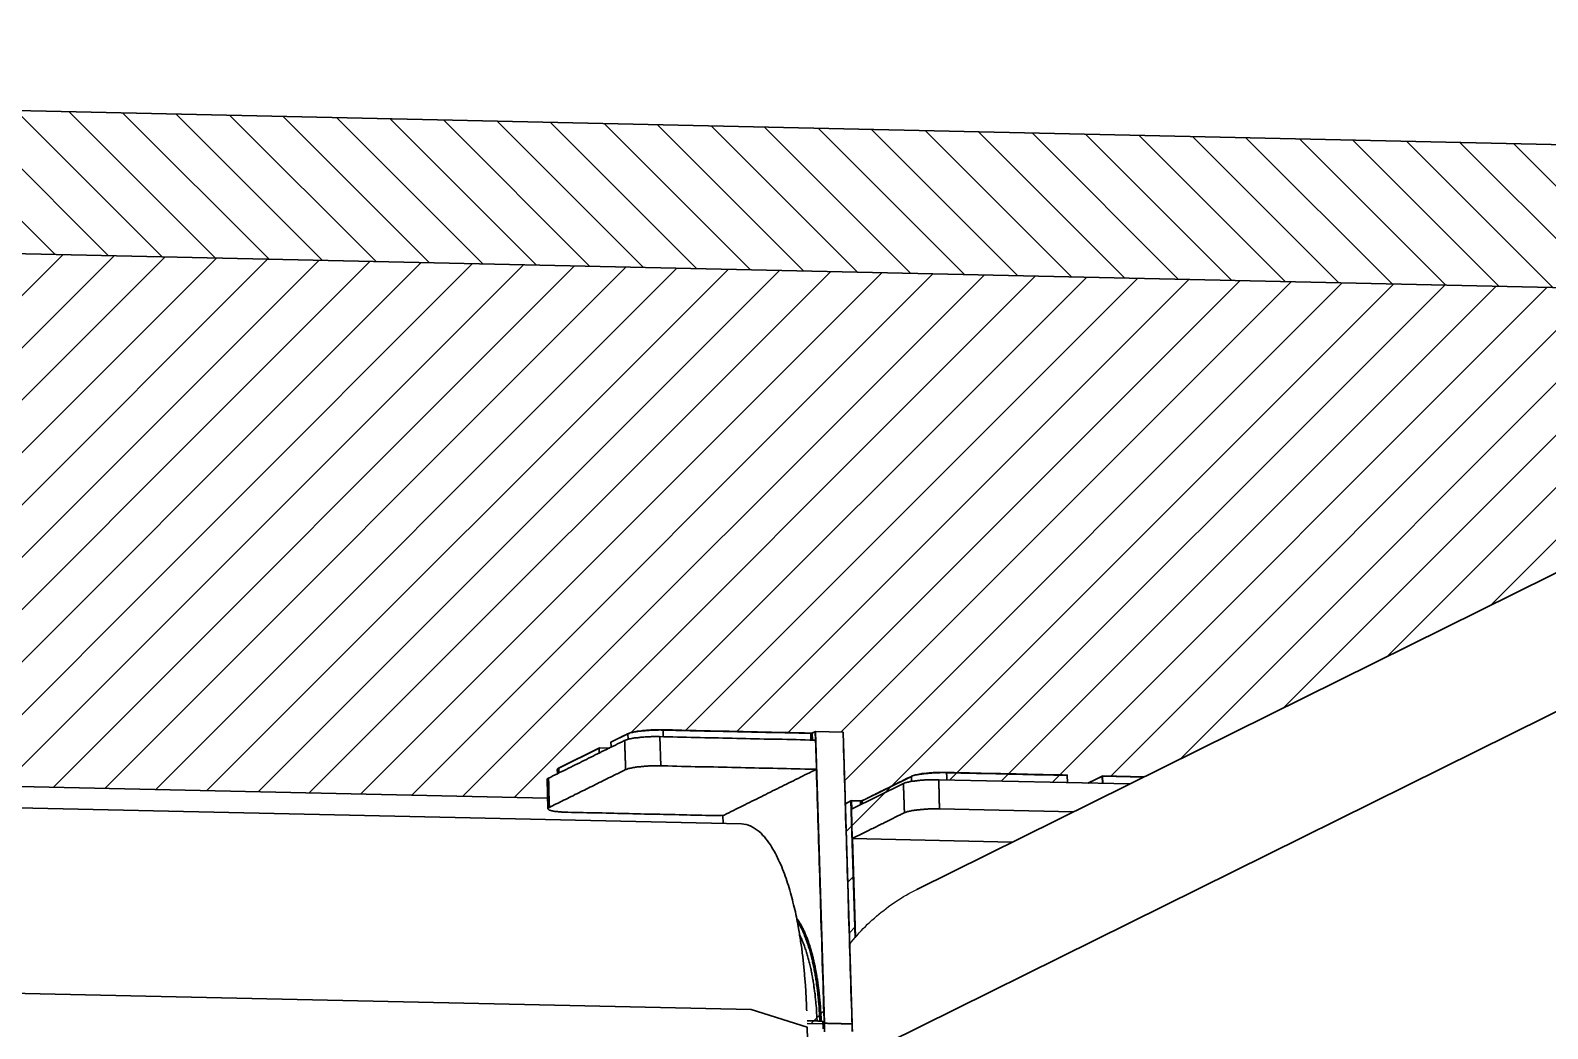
# Model space of a CAD drawing. Header units: inches. Extents: x 61 to 323, y -105 to 194.
# Drawn here: x 304.11 to 314.36, y 37.37 to 44.11 of the extents above; entities that cross this region are included whole.
import ezdxf

# ---------------------------------------------------------------- set-up
doc = ezdxf.new("R2010")
doc.units = ezdxf.units.IN
doc.header["$MEASUREMENT"] = 0
doc.layers.get('0').update_dxf_attribs({"true_color": 0xc2ced6})
for name, color, linetype, lineweight in [('FABRIC-ROLL', 7, 'Continuous', 30), ('SHADE-BRACKET', 7, 'Continuous', 30), ('STRUCTURE-SUB-STRUCTURE_THICK', 7, 'Continuous', 30), ('STRUCTURE-SUB-STRUCTURE_THIN', 7, 'Continuous', 9), ('TEXT', 7, 'Continuous', 18)]:
    doc.layers.add(name, color=color, linetype=linetype, lineweight=lineweight)

msp = doc.modelspace()

# ---------------------------------------------------------------- hatches: boundary and pattern name
at = {"layer": 'STRUCTURE-SUB-STRUCTURE_THIN', "transparency": 33554559}
h = msp.add_hatch(dxfattribs=at)
h.set_pattern_fill('ANSI31', color=256, scale=2, angle=90)
h.set_pattern_definition([(135, (221.57175, -90.01034), (-0.1767767, -0.1767767), [])])
h.paths.add_polyline_path([(320.277, 44.094), (319.347, 44.114), (319.56, 37.177), (320.49, 37.156)])
h.paths.add_polyline_path([(319.374, 43.233), (294.752, 43.777), (294.782, 42.809), (319.404, 42.265)])
h.paths.add_polyline_path([(287.763, 41.212), (287.452, 41.058), (287.665, 34.121), (287.976, 34.274)])
h = msp.add_hatch(dxfattribs=at)
h.set_pattern_fill('ANSI31', color=256, scale=2)
h.set_pattern_definition([(45, (221.57175, -90.01034), (-0.1767767, 0.1767767), [])])
h.paths.add_polyline_path([(320.49, 37.156), (319.56, 37.177), (312.287, 33.576), (313.217, 33.556)])
edge = h.paths.add_edge_path()
edge.add_line((289.532, 36.182), (288.953, 36.195))
edge.add_spline(control_points=[(288.977, 36.194), (288.968, 36.195), (288.951, 36.196), (288.917, 36.206), (288.884, 36.224), (288.853, 36.249), (288.821, 36.281), (288.782, 36.331), (288.739, 36.404), (288.7, 36.491), (288.664, 36.591), (288.643, 36.663), (288.633, 36.7)], knot_values=[0, 0, 0, 0, 0.038844, 0.078622, 0.164097, 0.211324, 0.262128, 0.375601, 0.506124, 0.654056, 0.818993, 1, 1, 1, 1], degree=3, periodic=0)
edge.add_line((288.633, 36.702), (288.467, 36.705))
edge.add_spline(control_points=[(288.494, 36.705), (288.489, 36.705), (288.48, 36.706), (288.466, 36.709), (288.453, 36.714), (288.44, 36.72), (288.427, 36.729), (288.409, 36.743), (288.396, 36.756), (288.389, 36.765)], knot_values=[0, 0, 0, 0, 0.108979, 0.219703, 0.333828, 0.452848, 0.578037, 0.710456, 1, 1, 1, 1], degree=3, periodic=0)
edge.add_spline(control_points=[(288.387, 36.767), (288.38, 36.775), (288.367, 36.792), (288.349, 36.821), (288.331, 36.854), (288.314, 36.89), (288.298, 36.93), (288.283, 36.974), (288.269, 37.02), (288.256, 37.07), (288.245, 37.122), (288.23, 37.197), (288.216, 37.296), (288.203, 37.419), (288.199, 37.504), (288.198, 37.547)], knot_values=[0, 0, 0, 0, 0.038348, 0.080295, 0.125922, 0.175237, 0.228185, 0.284668, 0.344542, 0.407637, 0.473751, 0.542662, 0.687856, 0.841092, 1, 1, 1, 1], degree=3, periodic=0)
edge.add_line((288.198, 37.547), (288.142, 39.356))
edge.add_line((288.142, 39.356), (287.82, 39.363))
edge.add_line((287.82, 39.363), (287.976, 34.274))
edge.add_line((287.976, 34.274), (309.068, 33.808))
edge.add_line((309.068, 33.808), (309.066, 33.86))
edge.add_line((309.066, 33.86), (309.087, 33.87))
edge.add_line((309.087, 33.87), (309.088, 33.871))
edge.add_line((309.088, 33.871), (309.089, 33.878))
edge.add_line((309.089, 33.878), (309.401, 34.033))
edge.add_arc((308.865, 34.731), 0.881, 307.532, 310.4955)
edge.add_line((309.437, 34.062), (309.435, 34.108))
edge.add_line((309.435, 34.108), (309.35, 34.109))
edge.add_line((309.35, 34.109), (309.344, 34.11))
edge.add_line((309.344, 34.11), (309.338, 34.107))
edge.add_line((309.338, 34.107), (289.444, 34.546))
edge.add_line((289.444, 34.546), (289.45, 34.549))
edge.add_line((289.45, 34.549), (289.376, 34.551))
edge.add_line((289.376, 34.551), (289.37, 34.738))
edge.add_spline(control_points=[(289.476, 34.966), (289.472, 34.954), (289.465, 34.932), (289.453, 34.899), (289.44, 34.868), (289.428, 34.839), (289.414, 34.811), (289.401, 34.786), (289.387, 34.763), (289.377, 34.748), (289.372, 34.741)], knot_values=[0, 0, 0, 0, 0.146183, 0.28665, 0.421169, 0.549577, 0.671739, 0.787553, 0.896978, 1, 1, 1, 1], degree=3, periodic=0)
edge.add_spline(control_points=[(289.496, 34.975), (289.495, 34.976), (289.495, 34.976), (289.495, 34.977), (289.494, 34.977), (289.494, 34.977), (289.493, 34.977)], knot_values=[0, 0, 0, 0, 0.313111, 0.577558, 0.800912, 1, 1, 1, 1], degree=3, periodic=0)
edge.add_line((289.494, 34.977), (289.564, 34.975))
edge.add_line((289.564, 34.975), (289.569, 34.975))
edge.add_line((289.569, 34.975), (289.532, 36.182))
h.paths.add_polyline_path([(309.095, 33.881), (315.743, 37.172), (316.062, 37.334), (309.414, 34.043)])

# ---------------------------------------------------------------- linework, layer by layer
at = {"color": 7, "linetype": 'Continuous'}
msp.add_lwpolyline([(309.645, 37.935), (309.658, 37.951), (309.671, 37.967), (309.684, 37.983), (309.698, 37.998), (309.711, 38.014), (309.725, 38.029), (309.739, 38.044), (309.754, 38.058), (309.768, 38.073), (309.783, 38.087), (309.798, 38.101), (309.814, 38.115), (309.829, 38.128), (309.845, 38.141), (309.861, 38.154), (309.877, 38.167), (309.893, 38.18), (309.909, 38.192), (309.926, 38.204), (309.943, 38.215), (309.96, 38.227), (309.977, 38.238), (309.995, 38.249), (310.012, 38.26), (310.03, 38.27), (310.048, 38.28), (310.066, 38.29), (310.084, 38.3), (310.102, 38.309)], dxfattribs=at)
at = {"layer": 'FABRIC-ROLL', "linetype": 'Continuous'}
for points in [[(316.525, 41.488), (310.102, 38.309)], [(309.661, 37.153), (315.994, 40.288)], [(289.744, 39.32), (307.606, 38.925)], [(308.915, 38.751), (289.043, 39.191)], [(309.357, 37.489), (309.356, 37.5), (309.356, 37.511), (309.356, 37.522), (309.355, 37.533), (309.355, 37.544), (309.354, 37.555), (309.354, 37.567), (309.353, 37.578), (309.353, 37.589), (309.352, 37.6), (309.351, 37.611), (309.351, 37.622), (309.35, 37.634), (309.349, 37.645), (309.349, 37.656), (309.348, 37.667), (309.347, 37.678), (309.346, 37.689), (309.345, 37.7), (309.344, 37.712), (309.343, 37.723), (309.342, 37.734), (309.341, 37.745), (309.34, 37.756), (309.339, 37.767), (309.338, 37.778), (309.337, 37.79), (309.336, 37.801), (309.335, 37.812), (309.334, 37.823), (309.332, 37.834), (309.331, 37.845), (309.33, 37.856), (309.328, 37.867), (309.327, 37.878), (309.326, 37.889), (309.324, 37.901), (309.323, 37.912), (309.321, 37.923), (309.32, 37.934), (309.318, 37.945), (309.316, 37.956), (309.315, 37.967), (309.313, 37.978), (309.311, 37.989), (309.309, 38), (309.308, 38.011), (309.306, 38.022), (309.304, 38.033), (309.302, 38.044), (309.3, 38.058), (309.296, 38.074), (309.293, 38.091), (309.29, 38.107), (309.287, 38.124), (309.283, 38.14), (309.28, 38.156), (309.276, 38.173), (309.272, 38.189), (309.268, 38.205), (309.264, 38.222), (309.26, 38.238), (309.256, 38.254), (309.252, 38.27), (309.247, 38.286), (309.243, 38.303), (309.238, 38.319), (309.233, 38.335), (309.228, 38.351), (309.223, 38.367), (309.217, 38.382), (309.212, 38.398), (309.206, 38.414), (309.2, 38.43), (309.194, 38.445), (309.188, 38.461), (309.181, 38.476), (309.174, 38.492), (309.167, 38.507), (309.16, 38.522), (309.153, 38.537), (309.145, 38.552), (309.137, 38.567), (309.129, 38.581), (309.12, 38.596), (309.111, 38.61), (309.101, 38.624), (309.092, 38.637), (309.081, 38.65), (309.071, 38.663), (309.059, 38.676), (309.048, 38.688), (309.035, 38.699), (309.022, 38.71), (309.009, 38.719), (308.994, 38.728), (308.98, 38.736), (308.964, 38.742), (308.948, 38.747), (308.931, 38.75), (308.915, 38.751)], [(309.447, 34.539), (309.442, 34.706), (309.437, 34.873), (309.432, 35.04), (309.427, 35.207), (309.422, 35.374), (309.417, 35.541), (309.411, 35.708), (309.406, 35.875), (309.401, 36.042), (309.396, 36.209), (309.391, 36.376), (309.386, 36.543), (309.381, 36.709), (309.376, 36.876), (309.37, 37.043), (309.365, 37.21), (309.36, 37.377), (308.982, 37.497), (307.857, 37.522), (306.732, 37.547), (305.607, 37.571), (304.483, 37.596), (303.358, 37.621)]]:
    msp.add_lwpolyline(points, dxfattribs=at)
at = {"layer": 'SHADE-BRACKET', "linetype": 'Continuous'}
for points in [[(308.035, 39.27), (308.035, 39.271), (308.035, 39.273), (308.035, 39.274), (308.035, 39.275), (308.035, 39.277), (308.035, 39.278), (308.035, 39.279), (308.035, 39.281), (308.035, 39.282), (308.035, 39.283), (308.035, 39.284), (308.035, 39.286), (308.035, 39.287), (308.035, 39.288), (308.034, 39.29), (308.034, 39.291), (308.034, 39.292), (308.034, 39.293), (308.034, 39.295), (308.034, 39.296), (308.034, 39.297), (308.034, 39.299), (308.034, 39.3), (308.034, 39.301), (308.034, 39.303), (308.034, 39.303), (308.034, 39.303), (308.034, 39.303), (308.034, 39.303), (308.034, 39.303), (308.034, 39.303), (308.034, 39.303), (308.034, 39.303), (308.034, 39.304), (308.034, 39.304), (308.034, 39.304), (308.034, 39.304), (308.034, 39.304), (308.034, 39.304), (308.034, 39.304), (308.034, 39.304), (308.034, 39.304), (308.034, 39.304), (308.035, 39.304), (308.035, 39.304), (308.035, 39.304), (308.035, 39.304), (308.035, 39.304), (308.035, 39.304), (308.035, 39.304), (308.035, 39.304), (308.035, 39.304), (308.035, 39.304), (308.035, 39.304), (308.035, 39.304), (308.035, 39.304), (308.035, 39.304), (308.035, 39.304), (308.035, 39.304), (308.035, 39.304), (308.035, 39.305), (308.035, 39.305), (308.035, 39.305), (308.035, 39.305), (308.035, 39.305), (308.035, 39.305), (308.035, 39.305), (308.035, 39.305), (308.036, 39.305), (308.036, 39.305), (308.036, 39.305), (308.036, 39.305), (308.036, 39.305), (308.036, 39.305), (308.036, 39.305), (308.036, 39.305), (308.037, 39.306), (308.042, 39.308), (308.046, 39.31), (308.051, 39.312), (308.055, 39.315), (308.059, 39.317), (308.064, 39.319), (308.068, 39.321), (308.073, 39.323), (308.077, 39.326), (308.082, 39.328), (308.086, 39.33), (308.091, 39.332), (308.095, 39.335), (308.1, 39.337), (308.104, 39.339), (308.109, 39.341), (308.113, 39.343), (308.117, 39.346), (308.122, 39.348), (308.126, 39.35), (308.131, 39.352), (308.135, 39.354), (308.14, 39.357), (308.144, 39.359), (308.149, 39.361), (308.156, 39.364), (308.165, 39.367), (308.174, 39.37), (308.183, 39.372), (308.192, 39.374), (308.201, 39.375), (308.21, 39.377), (308.219, 39.378), (308.229, 39.379), (308.238, 39.381), (308.247, 39.382), (308.256, 39.382), (308.266, 39.383), (308.275, 39.384), (308.284, 39.385), (308.293, 39.385), (308.303, 39.386), (308.312, 39.386), (308.321, 39.386), (308.331, 39.387), (308.34, 39.387), (308.349, 39.387), (308.358, 39.387), (308.368, 39.387), (308.377, 39.387), (308.385, 39.387), (308.385, 39.387), (308.385, 39.387), (308.385, 39.387), (308.385, 39.387), (308.385, 39.387), (308.385, 39.387), (308.385, 39.386), (308.385, 39.386), (308.385, 39.386), (308.385, 39.386), (308.385, 39.386), (308.385, 39.386), (308.385, 39.386), (308.385, 39.386), (308.385, 39.386), (308.385, 39.386), (308.385, 39.386), (308.386, 39.386), (308.386, 39.386), (308.386, 39.386), (308.386, 39.386), (308.386, 39.385), (308.386, 39.385), (308.386, 39.385), (308.386, 39.385), (308.386, 39.384), (308.386, 39.383), (308.386, 39.381), (308.386, 39.379), (308.386, 39.377), (308.386, 39.375), (308.386, 39.374), (308.386, 39.372), (308.386, 39.37), (308.386, 39.368), (308.386, 39.367), (308.386, 39.365), (308.386, 39.363), (308.386, 39.361), (308.386, 39.36), (308.387, 39.358), (308.387, 39.356), (308.387, 39.354), (308.387, 39.353), (308.387, 39.351), (308.387, 39.349), (308.387, 39.347), (308.387, 39.346), (308.387, 39.344), (308.387, 39.342), (308.387, 39.34)], [(308.15, 39.361), (308.157, 39.363), (308.164, 39.366), (308.171, 39.368), (308.179, 39.369), (308.186, 39.371), (308.194, 39.373), (308.201, 39.374), (308.209, 39.375), (308.216, 39.376), (308.224, 39.377), (308.231, 39.378), (308.239, 39.379), (308.246, 39.38), (308.254, 39.381), (308.262, 39.381), (308.269, 39.382), (308.277, 39.382), (308.284, 39.383), (308.292, 39.383), (308.3, 39.384), (308.307, 39.384), (308.315, 39.385), (308.322, 39.385), (308.33, 39.385), (308.338, 39.385), (308.345, 39.385), (308.353, 39.385), (308.36, 39.386), (308.368, 39.386), (308.376, 39.385), (308.383, 39.385), (308.409, 39.385), (308.441, 39.384), (308.473, 39.383), (308.505, 39.383), (308.537, 39.382), (308.569, 39.381), (308.601, 39.381), (308.633, 39.38), (308.665, 39.379), (308.697, 39.378), (308.729, 39.378), (308.761, 39.377), (308.793, 39.376), (308.824, 39.376), (308.856, 39.375), (308.888, 39.374), (308.92, 39.373), (308.952, 39.373), (308.984, 39.372), (309.016, 39.371), (309.048, 39.371), (309.08, 39.37), (309.112, 39.369), (309.144, 39.368), (309.176, 39.368), (309.208, 39.367), (309.24, 39.366), (309.272, 39.366), (309.304, 39.365), (309.336, 39.364), (309.368, 39.364), (309.384, 39.363), (309.384, 39.363), (309.384, 39.363), (309.384, 39.363), (309.384, 39.363), (309.384, 39.363), (309.384, 39.364), (309.384, 39.364), (309.384, 39.364), (309.384, 39.364), (309.384, 39.364), (309.384, 39.364), (309.384, 39.364), (309.383, 39.364), (309.383, 39.364), (309.383, 39.364), (309.383, 39.364), (309.383, 39.364), (309.383, 39.364), (309.383, 39.364), (309.383, 39.364), (309.383, 39.364), (309.383, 39.364), (309.383, 39.364), (309.383, 39.364), (309.383, 39.365), (309.383, 39.365), (309.383, 39.365), (309.383, 39.365), (309.383, 39.365), (309.383, 39.365), (309.375, 39.365), (309.343, 39.366), (309.311, 39.366), (309.279, 39.367), (309.247, 39.368), (309.215, 39.369), (309.183, 39.369), (309.152, 39.37), (309.12, 39.371), (309.088, 39.371), (309.056, 39.372), (309.024, 39.373), (308.992, 39.374), (308.96, 39.374), (308.928, 39.375), (308.896, 39.376), (308.864, 39.376), (308.832, 39.377), (308.8, 39.378), (308.768, 39.378), (308.736, 39.379), (308.704, 39.38), (308.672, 39.381), (308.641, 39.381), (308.609, 39.382), (308.577, 39.383), (308.545, 39.383), (308.513, 39.384), (308.481, 39.385), (308.449, 39.386), (308.417, 39.386), (308.385, 39.387)], [(308.126, 39.315), (308.133, 39.318), (308.139, 39.32), (308.146, 39.322), (308.153, 39.324), (308.16, 39.326), (308.167, 39.327), (308.174, 39.328), (308.181, 39.33), (308.187, 39.331), (308.194, 39.332), (308.201, 39.333), (308.208, 39.334), (308.215, 39.334), (308.222, 39.335), (308.229, 39.336), (308.236, 39.337), (308.243, 39.337), (308.25, 39.338), (308.257, 39.338), (308.264, 39.339), (308.271, 39.339), (308.278, 39.34), (308.286, 39.34), (308.293, 39.34), (308.3, 39.34), (308.307, 39.341), (308.314, 39.341), (308.321, 39.341), (308.328, 39.341), (308.335, 39.341), (308.342, 39.341), (308.349, 39.341), (308.356, 39.341), (308.363, 39.341), (308.39, 39.34), (308.421, 39.34), (308.452, 39.339), (308.483, 39.338), (308.514, 39.338), (308.545, 39.337), (308.575, 39.336), (308.606, 39.336), (308.637, 39.335), (308.668, 39.334), (308.699, 39.333), (308.73, 39.333), (308.76, 39.332), (308.791, 39.331), (308.822, 39.331), (308.853, 39.33), (308.884, 39.329), (308.915, 39.329), (308.945, 39.328), (308.976, 39.327), (309.007, 39.327), (309.038, 39.326), (309.069, 39.325), (309.1, 39.325), (309.131, 39.324), (309.161, 39.323), (309.192, 39.323), (309.223, 39.322), (309.254, 39.321), (309.285, 39.321), (309.316, 39.32), (309.346, 39.319), (309.377, 39.318), (309.408, 39.318), (309.417, 39.313), (309.417, 39.308), (309.417, 39.302), (309.418, 39.296), (309.418, 39.29), (309.418, 39.285), (309.418, 39.279), (309.418, 39.273), (309.418, 39.267), (309.419, 39.261), (309.419, 39.256), (309.419, 39.25), (309.419, 39.244), (309.419, 39.238), (309.419, 39.233), (309.42, 39.227), (309.42, 39.221), (309.42, 39.215), (309.42, 39.209), (309.42, 39.204), (309.421, 39.198), (309.421, 39.192), (309.421, 39.186), (309.421, 39.181), (309.421, 39.175), (309.421, 39.169), (309.422, 39.163), (309.422, 39.157), (309.422, 39.152), (309.422, 39.146), (309.422, 39.14), (309.423, 39.134), (309.423, 39.129), (309.423, 39.123), (309.405, 39.121), (309.374, 39.121), (309.344, 39.122), (309.313, 39.123), (309.282, 39.123), (309.251, 39.124), (309.22, 39.125), (309.189, 39.125), (309.159, 39.126), (309.128, 39.127), (309.097, 39.128), (309.066, 39.128), (309.035, 39.129), (309.004, 39.13), (308.974, 39.13), (308.943, 39.131), (308.912, 39.132), (308.881, 39.132), (308.85, 39.133), (308.819, 39.134), (308.788, 39.134), (308.758, 39.135), (308.727, 39.136), (308.696, 39.136), (308.665, 39.137), (308.634, 39.138), (308.603, 39.138), (308.573, 39.139), (308.542, 39.14), (308.511, 39.14), (308.48, 39.141), (308.449, 39.142), (308.418, 39.143), (308.388, 39.143), (308.367, 39.144), (308.36, 39.144), (308.353, 39.144), (308.346, 39.144), (308.339, 39.144), (308.332, 39.144), (308.325, 39.144), (308.318, 39.144), (308.311, 39.143), (308.304, 39.143), (308.297, 39.143), (308.29, 39.143), (308.283, 39.142), (308.276, 39.142), (308.268, 39.141), (308.261, 39.141), (308.254, 39.14), (308.247, 39.14), (308.24, 39.139), (308.233, 39.138), (308.226, 39.138), (308.219, 39.137), (308.212, 39.136), (308.205, 39.135), (308.199, 39.134), (308.192, 39.133), (308.185, 39.132), (308.178, 39.131), (308.171, 39.129), (308.164, 39.128), (308.157, 39.126), (308.15, 39.125), (308.144, 39.122), (308.137, 39.12), (308.132, 39.12), (308.132, 39.125), (308.132, 39.131), (308.132, 39.137), (308.132, 39.143), (308.131, 39.149), (308.131, 39.154), (308.131, 39.16), (308.131, 39.166), (308.131, 39.172), (308.131, 39.177), (308.13, 39.183), (308.13, 39.189), (308.13, 39.195), (308.13, 39.201), (308.13, 39.206), (308.129, 39.212), (308.129, 39.218), (308.129, 39.224), (308.129, 39.229), (308.129, 39.235), (308.129, 39.241), (308.128, 39.247), (308.128, 39.253), (308.128, 39.258), (308.128, 39.264), (308.128, 39.27), (308.128, 39.276), (308.127, 39.281), (308.127, 39.287), (308.127, 39.293), (308.127, 39.299), (308.127, 39.305), (308.126, 39.31), (308.124, 39.314), (308.109, 39.307), (308.094, 39.299), (308.079, 39.292), (308.064, 39.284), (308.049, 39.277), (308.034, 39.269), (308.019, 39.262), (308.004, 39.255), (307.989, 39.247), (307.973, 39.24), (307.958, 39.232), (307.943, 39.225), (307.928, 39.217), (307.913, 39.21), (307.898, 39.202), (307.883, 39.195), (307.868, 39.187), (307.853, 39.18), (307.838, 39.173), (307.823, 39.165), (307.808, 39.158), (307.793, 39.15), (307.778, 39.143), (307.763, 39.135), (307.747, 39.128), (307.732, 39.12), (307.717, 39.113), (307.702, 39.105), (307.687, 39.098), (307.672, 39.09), (307.657, 39.083), (307.642, 39.076), (307.627, 39.068), (307.612, 39.061)], [(308.034, 39.303), (308.148, 39.36)], [(308.149, 39.323), (308.148, 39.36), (308.15, 39.362)], [(308.364, 39.341), (308.37, 39.144)], [(309.385, 39.318), (309.384, 39.363)], [(309.387, 39.365), (309.391, 39.365), (309.394, 39.366), (309.396, 39.366), (309.394, 39.364), (309.414, 39.374)], [(309.387, 39.363), (309.392, 39.364), (309.394, 39.364), (309.395, 39.318)], [(309.396, 39.366), (309.416, 39.376)], [(309.416, 39.318), (309.414, 39.374), (309.416, 39.376)], [(309.603, 39.371), (309.417, 39.375), (309.416, 39.376), (309.416, 39.376), (309.602, 39.372), (309.603, 39.371), (309.604, 39.37), (309.664, 37.399)], [(309.475, 37.404), (309.477, 37.404), (309.417, 39.375)], [(309.603, 39.371), (309.603, 39.371), (309.603, 39.371), (309.603, 39.371), (309.603, 39.371), (309.603, 39.371), (309.603, 39.371), (309.603, 39.371), (309.603, 39.371), (309.603, 39.371), (309.603, 39.371), (309.603, 39.371), (309.603, 39.371), (309.603, 39.371), (309.603, 39.371), (309.603, 39.371), (309.603, 39.371), (309.603, 39.371), (309.603, 39.371), (309.603, 39.371), (309.603, 39.371), (309.603, 39.371), (309.603, 39.371), (309.603, 39.371), (309.603, 39.371), (309.603, 39.371), (309.603, 39.371), (309.603, 39.371), (309.603, 39.371), (309.603, 39.371), (309.603, 39.371), (309.603, 39.371), (309.603, 39.371), (309.603, 39.371), (309.603, 39.371), (309.603, 39.371), (309.603, 39.371), (309.603, 39.371), (309.603, 39.371), (309.603, 39.358), (309.605, 39.307), (309.606, 39.256), (309.608, 39.205), (309.609, 39.154), (309.611, 39.104), (309.612, 39.053), (309.614, 39.002), (309.616, 38.951), (309.617, 38.9), (309.619, 38.849), (309.62, 38.798), (309.622, 38.748), (309.623, 38.697), (309.625, 38.646), (309.626, 38.595), (309.628, 38.544), (309.63, 38.493), (309.631, 38.442), (309.633, 38.392), (309.634, 38.341), (309.636, 38.29), (309.637, 38.239), (309.639, 38.188), (309.64, 38.137), (309.642, 38.086), (309.644, 38.036), (309.645, 37.985), (309.647, 37.934), (309.648, 37.883), (309.65, 37.832), (309.651, 37.781), (309.653, 37.73), (309.655, 37.68), (309.656, 37.629), (309.658, 37.578), (309.659, 37.527), (309.661, 37.476), (309.662, 37.425), (309.663, 37.4), (309.663, 37.4), (309.663, 37.4), (309.663, 37.4), (309.663, 37.4), (309.663, 37.4), (309.663, 37.4), (309.663, 37.4), (309.663, 37.4), (309.663, 37.4), (309.663, 37.4), (309.663, 37.4), (309.664, 37.4), (309.664, 37.4), (309.664, 37.4), (309.664, 37.4), (309.664, 37.4), (309.664, 37.4), (309.664, 37.4), (309.664, 37.4), (309.664, 37.4), (309.664, 37.4), (309.664, 37.4), (309.664, 37.4), (309.664, 37.4), (309.664, 37.4), (309.664, 37.4), (309.664, 37.4), (309.664, 37.4), (309.664, 37.4), (309.664, 37.4), (309.664, 37.4), (309.664, 37.4), (309.664, 37.399), (309.664, 37.399), (309.664, 37.399), (309.664, 37.399), (309.664, 37.399), (309.664, 37.399), (309.665, 37.377), (309.666, 37.348)], [(307.676, 39.126), (307.68, 39.129), (307.683, 39.13), (307.681, 39.129), (307.954, 39.264)], [(307.683, 39.13), (307.956, 39.266)], [(307.955, 39.231), (307.954, 39.264), (307.956, 39.266), (308.023, 39.264)], [(308.132, 39.118), (308.12, 39.112), (308.107, 39.105), (308.094, 39.099), (308.082, 39.093), (308.069, 39.087), (308.056, 39.08), (308.044, 39.074), (308.031, 39.068), (308.018, 39.062), (308.006, 39.055), (307.993, 39.049), (307.98, 39.043), (307.968, 39.036), (307.955, 39.03), (307.942, 39.024), (307.93, 39.018), (307.917, 39.011), (307.904, 39.005), (307.892, 38.999), (307.879, 38.993), (307.866, 38.986), (307.854, 38.98), (307.841, 38.974), (307.828, 38.967), (307.816, 38.961), (307.803, 38.955), (307.79, 38.949), (307.778, 38.942), (307.765, 38.936), (307.752, 38.93), (307.74, 38.924), (307.727, 38.917), (307.714, 38.911), (307.702, 38.905), (307.689, 38.898), (307.676, 38.892), (307.664, 38.886), (307.651, 38.88), (307.638, 38.873), (307.625, 38.867), (307.618, 38.863), (307.617, 38.863), (307.617, 38.863), (307.617, 38.863), (307.616, 38.863), (307.616, 38.862), (307.616, 38.862), (307.616, 38.862), (307.615, 38.862), (307.615, 38.862), (307.615, 38.862), (307.614, 38.861), (307.614, 38.861), (307.614, 38.861), (307.613, 38.861), (307.613, 38.861), (307.613, 38.86), (307.613, 38.86), (307.612, 38.86), (307.612, 38.86), (307.612, 38.86), (307.611, 38.859), (307.611, 38.859), (307.611, 38.859), (307.611, 38.859), (307.61, 38.858), (307.61, 38.858), (307.61, 38.858), (307.61, 38.858), (307.61, 38.857), (307.609, 38.857), (307.609, 38.857), (307.609, 38.856), (307.609, 38.856), (307.609, 38.856), (307.608, 38.855), (307.608, 38.855), (307.608, 38.855), (307.608, 38.854), (307.608, 38.854), (307.608, 38.854), (307.609, 38.851), (307.611, 38.849), (307.614, 38.847), (307.617, 38.845), (307.62, 38.844), (307.623, 38.843), (307.626, 38.842), (307.629, 38.841), (307.632, 38.84), (307.636, 38.839), (307.639, 38.839), (307.642, 38.838), (307.645, 38.837), (307.649, 38.837), (307.652, 38.836), (307.655, 38.836), (307.658, 38.835), (307.662, 38.835), (307.665, 38.835), (307.668, 38.834), (307.671, 38.834), (307.675, 38.834), (307.678, 38.833), (307.681, 38.833), (307.684, 38.833), (307.688, 38.832), (307.691, 38.832), (307.694, 38.832), (307.698, 38.832), (307.701, 38.831), (307.704, 38.831), (307.707, 38.831), (307.711, 38.831), (307.714, 38.831), (307.717, 38.831), (307.721, 38.83), (307.724, 38.83), (307.727, 38.83), (307.73, 38.83), (307.734, 38.83), (307.742, 38.83), (307.767, 38.829), (307.793, 38.829), (307.819, 38.828), (307.845, 38.828), (307.871, 38.827), (307.897, 38.826), (307.923, 38.826), (307.949, 38.825), (307.975, 38.825), (308.001, 38.824), (308.027, 38.824), (308.053, 38.823), (308.079, 38.822), (308.105, 38.822), (308.131, 38.821), (308.157, 38.821), (308.182, 38.82), (308.208, 38.82), (308.234, 38.819), (308.26, 38.818), (308.286, 38.818), (308.312, 38.817), (308.338, 38.817), (308.364, 38.816), (308.39, 38.815), (308.416, 38.815), (308.442, 38.814), (308.468, 38.814), (308.494, 38.813), (308.52, 38.813), (308.546, 38.812), (308.572, 38.811), (308.597, 38.811), (308.623, 38.81), (308.649, 38.81), (308.675, 38.809), (308.701, 38.809), (308.727, 38.808), (308.753, 38.807), (308.779, 38.807), (308.799, 38.811), (308.814, 38.819), (308.83, 38.827), (308.846, 38.834), (308.861, 38.842), (308.877, 38.85), (308.892, 38.858), (308.908, 38.865), (308.924, 38.873), (308.939, 38.881), (308.955, 38.889), (308.97, 38.896), (308.986, 38.904), (309.002, 38.912), (309.017, 38.919), (309.033, 38.927), (309.048, 38.935), (309.064, 38.943), (309.08, 38.95), (309.095, 38.958), (309.111, 38.966), (309.126, 38.974), (309.142, 38.981), (309.158, 38.989), (309.173, 38.997), (309.189, 39.004), (309.204, 39.012), (309.22, 39.02), (309.236, 39.028), (309.251, 39.035), (309.267, 39.043), (309.282, 39.051), (309.298, 39.058), (309.314, 39.066), (309.329, 39.074), (309.345, 39.082), (309.361, 39.089), (309.376, 39.097), (309.392, 39.105), (309.407, 39.113), (309.423, 39.12)], [(307.671, 39.119), (307.671, 39.119), (307.672, 39.119), (307.672, 39.12), (307.672, 39.12), (307.672, 39.12), (307.672, 39.12), (307.672, 39.121), (307.672, 39.121), (307.672, 39.121), (307.672, 39.121), (307.672, 39.122), (307.672, 39.122), (307.672, 39.122), (307.673, 39.122), (307.673, 39.122), (307.673, 39.123), (307.673, 39.123), (307.673, 39.123), (307.673, 39.123), (307.674, 39.123), (307.674, 39.124), (307.674, 39.124), (307.674, 39.124), (307.674, 39.124), (307.674, 39.124), (307.674, 39.124), (307.674, 39.124), (307.674, 39.124), (307.674, 39.124), (307.674, 39.124), (307.675, 39.124), (307.675, 39.124), (307.675, 39.124), (307.675, 39.124), (307.675, 39.125), (307.675, 39.125), (307.675, 39.125), (307.675, 39.125), (307.675, 39.125), (307.675, 39.125), (307.675, 39.125), (307.676, 39.125), (307.676, 39.125), (307.676, 39.125), (307.676, 39.126), (307.677, 39.126), (307.677, 39.126), (307.677, 39.126), (307.677, 39.126), (307.678, 39.126), (307.678, 39.127), (307.678, 39.127), (307.679, 39.127), (307.679, 39.127), (307.679, 39.127), (307.679, 39.128), (307.68, 39.128), (307.68, 39.128), (307.68, 39.128), (307.681, 39.128), (307.681, 39.128), (307.681, 39.129), (307.681, 39.127), (307.681, 39.126), (307.681, 39.124), (307.681, 39.123), (307.681, 39.121), (307.681, 39.119), (307.682, 39.118), (307.682, 39.116), (307.682, 39.115), (307.682, 39.113), (307.682, 39.111), (307.682, 39.11), (307.682, 39.108), (307.682, 39.107), (307.682, 39.105), (307.682, 39.103), (307.682, 39.102), (307.682, 39.1), (307.682, 39.099), (307.682, 39.097), (307.682, 39.095)], [(307.671, 39.119), (307.672, 39.091)], [(309.476, 37.346), (309.476, 37.369), (309.475, 37.392), (309.474, 37.428), (309.473, 37.476), (309.471, 37.525), (309.47, 37.573), (309.468, 37.621), (309.467, 37.67), (309.465, 37.718), (309.464, 37.766), (309.462, 37.815), (309.461, 37.863), (309.459, 37.911), (309.458, 37.96), (309.456, 38.008), (309.455, 38.056), (309.453, 38.105), (309.452, 38.153), (309.45, 38.202), (309.449, 38.25), (309.448, 38.298), (309.446, 38.347), (309.445, 38.395), (309.443, 38.443), (309.442, 38.492), (309.44, 38.54), (309.439, 38.588), (309.437, 38.637), (309.436, 38.685), (309.434, 38.733), (309.433, 38.782), (309.431, 38.83), (309.43, 38.879), (309.428, 38.927), (309.427, 38.975), (309.425, 39.024), (309.424, 39.072), (309.422, 39.12)], [(309.732, 38.909), (309.743, 38.914), (309.754, 38.919), (309.764, 38.924), (309.775, 38.93), (309.786, 38.935), (309.797, 38.94), (309.807, 38.946), (309.818, 38.951), (309.829, 38.956), (309.839, 38.961), (309.85, 38.967), (309.861, 38.972), (309.871, 38.977), (309.882, 38.983), (309.893, 38.988), (309.903, 38.993), (309.914, 38.998), (309.925, 39.004), (309.935, 39.009), (309.946, 39.014), (309.957, 39.02), (309.967, 39.025), (309.978, 39.03), (309.989, 39.035), (310, 39.041), (310.01, 39.046), (310.021, 39.051), (310.032, 39.057), (310.042, 39.062), (310.053, 39.067), (310.064, 39.072), (310.072, 39.076), (310.079, 39.079), (310.086, 39.081), (310.093, 39.083), (310.101, 39.084), (310.108, 39.086), (310.116, 39.087), (310.123, 39.088), (310.131, 39.09), (310.138, 39.091), (310.146, 39.092), (310.153, 39.093), (310.161, 39.093), (310.168, 39.094), (310.176, 39.095), (310.184, 39.096), (310.191, 39.096), (310.199, 39.097), (310.206, 39.097), (310.214, 39.098), (310.222, 39.098), (310.229, 39.098), (310.237, 39.099), (310.244, 39.099), (310.252, 39.099), (310.26, 39.099), (310.267, 39.099), (310.275, 39.099), (310.282, 39.099), (310.29, 39.099), (310.298, 39.099), (310.301, 39.099), (310.301, 39.099), (310.301, 39.099), (310.301, 39.099), (310.301, 39.099), (310.302, 39.099), (310.302, 39.099), (310.302, 39.099), (310.302, 39.099), (310.302, 39.099), (310.302, 39.099), (310.302, 39.098), (310.302, 39.098), (310.302, 39.098), (310.302, 39.098), (310.302, 39.098), (310.302, 39.098), (310.302, 39.098), (310.302, 39.098), (310.302, 39.098), (310.302, 39.098), (310.302, 39.098), (310.302, 39.098), (310.302, 39.098), (310.302, 39.098), (310.302, 39.098), (310.302, 39.098), (310.302, 39.098), (310.302, 39.098), (310.302, 39.098), (310.302, 39.097), (310.302, 39.097), (310.302, 39.095), (310.302, 39.094), (310.302, 39.092), (310.302, 39.091), (310.302, 39.089), (310.302, 39.088), (310.302, 39.086), (310.302, 39.084), (310.303, 39.083), (310.303, 39.081), (310.303, 39.08), (310.303, 39.078), (310.303, 39.077), (310.303, 39.075), (310.303, 39.073), (310.303, 39.072), (310.303, 39.07), (310.303, 39.069), (310.303, 39.067), (310.303, 39.066), (310.303, 39.064), (310.303, 39.063), (310.303, 39.061), (310.303, 39.059), (310.303, 39.058), (310.303, 39.056), (310.303, 39.055), (310.303, 39.053), (310.303, 39.052), (310.304, 39.05), (310.304, 39.048)], [(310.066, 39.074), (310.064, 39.072), (310.066, 39.038)], [(310.066, 39.073), (310.073, 39.076), (310.081, 39.078), (310.088, 39.08), (310.095, 39.082), (310.103, 39.083), (310.11, 39.085), (310.118, 39.086), (310.125, 39.087), (310.133, 39.088), (310.14, 39.089), (310.148, 39.09), (310.155, 39.091), (310.163, 39.092), (310.17, 39.093), (310.178, 39.093), (310.186, 39.094), (310.193, 39.095), (310.201, 39.095), (310.208, 39.096), (310.216, 39.096), (310.224, 39.096), (310.231, 39.097), (310.239, 39.097), (310.246, 39.097), (310.254, 39.097), (310.261, 39.098), (310.269, 39.098), (310.277, 39.098), (310.284, 39.098), (310.292, 39.098), (310.3, 39.097), (310.321, 39.097), (310.347, 39.096), (310.373, 39.096), (310.399, 39.095), (310.426, 39.095), (310.452, 39.094), (310.478, 39.094), (310.504, 39.093), (310.53, 39.092), (310.556, 39.092), (310.582, 39.091), (310.609, 39.091), (310.635, 39.09), (310.661, 39.089), (310.687, 39.089), (310.713, 39.088), (310.739, 39.088), (310.765, 39.087), (310.792, 39.087), (310.818, 39.086), (310.844, 39.085), (310.87, 39.085), (310.896, 39.084), (310.922, 39.084), (310.948, 39.083), (310.975, 39.083), (311.001, 39.082), (311.027, 39.081), (311.053, 39.081), (311.079, 39.08), (311.105, 39.08), (311.118, 39.079), (311.118, 39.079), (311.118, 39.079), (311.118, 39.08), (311.118, 39.08), (311.118, 39.08), (311.118, 39.08), (311.118, 39.08), (311.118, 39.08), (311.118, 39.08), (311.118, 39.08), (311.118, 39.08), (311.118, 39.08), (311.118, 39.08), (311.118, 39.08), (311.118, 39.08), (311.118, 39.08), (311.118, 39.08), (311.118, 39.08), (311.118, 39.08), (311.118, 39.08), (311.118, 39.081), (311.118, 39.081), (311.118, 39.081), (311.118, 39.081), (311.118, 39.081), (311.118, 39.081), (311.118, 39.081), (311.118, 39.081), (311.118, 39.081), (311.118, 39.081), (311.111, 39.081), (311.085, 39.082), (311.059, 39.082), (311.033, 39.083), (311.007, 39.083), (310.981, 39.084), (310.954, 39.085), (310.928, 39.085), (310.902, 39.086), (310.876, 39.086), (310.85, 39.087), (310.824, 39.088), (310.798, 39.088), (310.772, 39.089), (310.745, 39.089), (310.719, 39.09), (310.693, 39.09), (310.667, 39.091), (310.641, 39.092), (310.615, 39.092), (310.589, 39.093), (310.563, 39.093), (310.536, 39.094), (310.51, 39.094), (310.484, 39.095), (310.458, 39.096), (310.432, 39.096), (310.406, 39.097), (310.38, 39.097), (310.354, 39.098), (310.328, 39.098), (310.301, 39.099)], [(311.12, 39.03), (311.118, 39.079)], [(311.258, 39.027), (311.355, 39.075)], [(311.26, 39.027), (311.354, 39.074)], [(311.358, 39.025), (311.357, 39.074), (311.356, 39.075), (311.354, 39.074), (311.356, 39.025)], [(311.356, 39.075), (311.356, 39.076), (311.639, 39.069)], [(311.357, 39.074), (311.636, 39.068)], [(307.618, 38.863), (307.618, 38.869), (307.618, 38.876), (307.617, 38.882), (307.617, 38.888), (307.617, 38.894), (307.617, 38.9), (307.617, 38.906), (307.616, 38.912), (307.616, 38.918), (307.616, 38.924), (307.616, 38.93), (307.616, 38.936), (307.615, 38.942), (307.615, 38.948), (307.615, 38.954), (307.615, 38.96), (307.615, 38.967), (307.615, 38.973), (307.614, 38.979), (307.614, 38.985), (307.614, 38.991), (307.614, 38.997), (307.614, 39.003), (307.613, 39.009), (307.613, 39.015), (307.613, 39.021), (307.613, 39.027), (307.613, 39.033), (307.612, 39.039), (307.612, 39.045), (307.612, 39.052), (307.612, 39.058), (307.612, 39.061), (307.611, 39.06), (307.611, 39.06), (307.61, 39.06), (307.61, 39.06), (307.61, 39.06), (307.609, 39.059), (307.609, 39.059), (307.609, 39.059), (307.608, 39.059), (307.608, 39.058), (307.607, 39.058), (307.607, 39.058), (307.607, 39.058), (307.606, 39.057), (307.606, 39.057), (307.606, 39.057), (307.605, 39.057), (307.605, 39.056), (307.605, 39.056), (307.604, 39.056), (307.604, 39.055), (307.604, 39.055), (307.603, 39.055), (307.603, 39.054), (307.603, 39.054), (307.603, 39.053), (307.603, 39.053), (307.602, 39.053), (307.602, 39.052), (307.602, 39.052), (307.602, 39.051), (307.602, 39.051)], [(307.602, 39.051), (307.608, 38.854)], [(310.748, 38.628), (309.665, 38.652), (309.659, 38.85), (310.011, 39.024)], [(309.665, 38.652), (309.674, 38.657), (309.682, 38.661), (309.691, 38.665), (309.7, 38.67), (309.708, 38.674), (309.717, 38.678), (309.726, 38.682), (309.734, 38.687), (309.743, 38.691), (309.752, 38.695), (309.76, 38.7), (309.769, 38.704), (309.778, 38.708), (309.786, 38.713), (309.795, 38.717), (309.804, 38.721), (309.812, 38.725), (309.821, 38.73), (309.83, 38.734), (309.838, 38.738), (309.847, 38.743), (309.856, 38.747), (309.864, 38.751), (309.873, 38.755), (309.882, 38.76), (309.89, 38.764), (309.899, 38.768), (309.908, 38.773), (309.916, 38.777), (309.925, 38.781), (309.934, 38.786), (309.943, 38.79), (309.951, 38.794), (309.96, 38.798), (309.969, 38.803), (309.977, 38.807), (309.986, 38.811), (309.995, 38.816), (310.003, 38.82), (310.012, 38.824), (310.017, 38.829), (310.017, 38.834), (310.017, 38.838), (310.017, 38.843), (310.016, 38.848), (310.016, 38.853), (310.016, 38.858), (310.016, 38.863), (310.016, 38.868), (310.016, 38.872), (310.016, 38.877), (310.015, 38.882), (310.015, 38.887), (310.015, 38.892), (310.015, 38.897), (310.015, 38.902), (310.015, 38.906), (310.015, 38.911), (310.014, 38.916), (310.014, 38.921), (310.014, 38.926), (310.014, 38.931), (310.014, 38.936), (310.014, 38.94), (310.013, 38.945), (310.013, 38.95), (310.013, 38.955), (310.013, 38.96), (310.013, 38.965), (310.013, 38.97), (310.013, 38.974), (310.012, 38.979), (310.012, 38.984), (310.012, 38.989), (310.012, 38.994), (310.012, 38.999), (310.012, 39.004), (310.012, 39.009), (310.011, 39.013), (310.011, 39.018), (310.011, 39.023), (310.015, 39.026), (310.021, 39.028), (310.027, 39.03), (310.032, 39.031), (310.038, 39.033), (310.044, 39.034), (310.05, 39.035), (310.055, 39.037), (310.061, 39.038), (310.067, 39.039), (310.073, 39.04), (310.079, 39.04), (310.085, 39.041), (310.09, 39.042), (310.096, 39.043), (310.102, 39.043), (310.108, 39.044), (310.114, 39.045), (310.12, 39.045), (310.126, 39.046), (310.132, 39.046), (310.138, 39.047), (310.143, 39.047), (310.149, 39.047), (310.155, 39.048), (310.161, 39.048), (310.167, 39.048), (310.173, 39.049), (310.179, 39.049), (310.185, 39.049), (310.191, 39.049), (310.197, 39.05), (310.203, 39.05), (310.208, 39.05), (310.214, 39.05), (310.22, 39.05), (310.226, 39.05), (310.232, 39.05), (310.238, 39.05), (310.244, 39.05), (310.249, 39.049), (310.249, 39.044), (310.249, 39.039), (310.249, 39.034), (310.249, 39.029), (310.249, 39.024), (310.25, 39.019), (310.25, 39.015), (310.25, 39.01), (310.25, 39.005), (310.25, 39), (310.25, 38.995), (310.25, 38.99), (310.251, 38.985), (310.251, 38.981), (310.251, 38.976), (310.251, 38.971), (310.251, 38.966), (310.251, 38.961), (310.252, 38.956), (310.252, 38.951), (310.252, 38.947), (310.252, 38.942), (310.252, 38.937), (310.252, 38.932), (310.252, 38.927), (310.253, 38.922), (310.253, 38.917), (310.253, 38.913), (310.253, 38.908), (310.253, 38.903), (310.253, 38.898), (310.253, 38.893), (310.254, 38.888), (310.254, 38.883), (310.254, 38.879), (310.254, 38.874), (310.254, 38.869), (310.254, 38.864), (310.254, 38.859), (310.255, 38.854), (310.251, 38.852), (310.245, 38.852), (310.239, 38.853), (310.233, 38.853), (310.227, 38.853), (310.222, 38.853), (310.216, 38.852), (310.21, 38.852), (310.204, 38.852), (310.198, 38.852), (310.192, 38.852), (310.186, 38.852), (310.18, 38.852), (310.174, 38.851), (310.168, 38.851), (310.162, 38.851), (310.157, 38.85), (310.151, 38.85), (310.145, 38.849), (310.139, 38.849), (310.133, 38.849), (310.127, 38.848), (310.121, 38.847), (310.115, 38.847), (310.109, 38.846), (310.104, 38.846), (310.098, 38.845), (310.092, 38.844), (310.086, 38.843), (310.08, 38.842), (310.074, 38.842), (310.068, 38.841), (310.063, 38.84), (310.057, 38.838), (310.051, 38.837), (310.045, 38.836), (310.039, 38.835), (310.034, 38.833), (310.028, 38.831), (310.023, 38.829), (310.017, 38.827)], [(309.724, 38.907), (309.727, 38.907), (309.731, 38.908), (309.732, 38.909), (309.731, 38.907), (310.064, 39.072)], [(310.249, 39.05), (311.541, 39.021)], [(309.619, 38.889), (309.657, 38.908)], [(309.619, 38.888), (309.656, 38.907)], [(309.658, 38.908), (309.656, 38.907), (309.685, 37.982)], [(309.659, 38.907), (309.661, 38.851)], [(309.72, 38.905), (309.721, 38.881)], [(309.724, 38.906), (309.729, 38.906), (309.731, 38.907), (309.731, 38.886)], [(308.79, 38.807), (308.792, 38.754)], [(310.255, 38.852), (311.16, 38.832)], [(309.667, 38.652), (309.687, 37.985)], [(309.413, 37.788), (309.411, 37.794), (309.41, 37.8), (309.409, 37.807), (309.407, 37.813), (309.406, 37.82), (309.404, 37.826), (309.403, 37.833), (309.401, 37.839), (309.4, 37.846), (309.398, 37.852), (309.396, 37.859), (309.395, 37.865), (309.393, 37.871), (309.391, 37.878), (309.39, 37.884), (309.388, 37.891), (309.386, 37.897), (309.384, 37.903), (309.382, 37.91), (309.38, 37.916), (309.379, 37.922), (309.377, 37.929), (309.375, 37.935), (309.372, 37.941), (309.37, 37.948), (309.368, 37.954), (309.366, 37.96), (309.364, 37.966), (309.362, 37.972), (309.359, 37.979), (309.357, 37.985), (309.354, 37.991), (309.352, 37.997), (309.349, 38.003), (309.347, 38.009), (309.344, 38.016), (309.342, 38.022), (309.339, 38.028), (309.336, 38.034), (309.333, 38.04), (309.33, 38.046), (309.327, 38.051), (309.324, 38.057), (309.321, 38.063), (309.318, 38.069), (309.315, 38.075), (309.311, 38.08), (309.308, 38.086), (309.304, 38.092), (309.301, 38.097), (309.297, 38.103), (309.293, 38.108), (309.289, 38.113)], [(309.445, 37.419), (309.445, 37.428), (309.445, 37.437), (309.444, 37.447), (309.444, 37.456), (309.443, 37.465), (309.443, 37.474), (309.442, 37.483), (309.442, 37.492), (309.441, 37.501), (309.44, 37.51), (309.44, 37.519), (309.439, 37.528), (309.438, 37.537), (309.437, 37.546), (309.437, 37.555), (309.436, 37.564), (309.435, 37.573), (309.434, 37.583), (309.433, 37.592), (309.432, 37.601), (309.431, 37.61), (309.43, 37.619), (309.429, 37.628), (309.428, 37.637), (309.427, 37.646), (309.426, 37.655), (309.424, 37.664), (309.423, 37.673), (309.422, 37.682), (309.42, 37.691), (309.419, 37.7), (309.418, 37.709), (309.416, 37.718), (309.415, 37.727), (309.413, 37.736), (309.412, 37.745), (309.41, 37.754), (309.408, 37.762), (309.407, 37.771), (309.405, 37.78), (309.403, 37.789), (309.401, 37.798), (309.399, 37.807), (309.397, 37.816), (309.395, 37.825), (309.393, 37.834), (309.391, 37.842), (309.389, 37.851), (309.387, 37.86), (309.384, 37.869), (309.382, 37.878), (309.38, 37.886), (309.377, 37.895), (309.375, 37.904), (309.372, 37.913), (309.369, 37.921), (309.367, 37.93), (309.364, 37.939), (309.361, 37.947), (309.358, 37.956), (309.355, 37.964), (309.352, 37.973), (309.349, 37.982), (309.345, 37.99), (309.342, 37.998), (309.339, 38.007), (309.335, 38.015), (309.331, 38.024), (309.328, 38.032), (309.324, 38.04), (309.32, 38.048), (309.315, 38.056), (309.311, 38.064), (309.307, 38.072), (309.302, 38.08), (309.297, 38.088), (309.292, 38.095)], [(309.308, 38.003), (309.312, 37.995), (309.315, 37.988), (309.319, 37.98), (309.323, 37.972), (309.326, 37.964), (309.329, 37.956), (309.332, 37.948), (309.336, 37.94), (309.339, 37.932), (309.342, 37.924), (309.345, 37.916), (309.347, 37.908), (309.35, 37.9), (309.353, 37.892), (309.355, 37.883), (309.358, 37.875), (309.36, 37.867), (309.363, 37.859), (309.365, 37.85), (309.367, 37.842), (309.37, 37.834), (309.372, 37.825), (309.374, 37.817), (309.376, 37.809), (309.378, 37.8), (309.38, 37.792), (309.382, 37.784), (309.384, 37.775), (309.386, 37.767), (309.387, 37.758), (309.389, 37.75), (309.391, 37.742), (309.392, 37.733), (309.394, 37.725), (309.395, 37.716), (309.397, 37.708), (309.398, 37.7), (309.4, 37.692), (309.401, 37.683), (309.402, 37.675), (309.404, 37.667), (309.405, 37.659), (309.406, 37.651), (309.407, 37.643), (309.408, 37.634), (309.409, 37.626), (309.41, 37.618), (309.412, 37.61), (309.413, 37.602), (309.414, 37.593), (309.414, 37.585), (309.415, 37.577), (309.416, 37.569), (309.417, 37.56), (309.418, 37.552), (309.419, 37.544), (309.419, 37.536), (309.42, 37.527), (309.421, 37.519), (309.422, 37.511), (309.422, 37.503), (309.423, 37.494), (309.423, 37.486), (309.424, 37.478), (309.424, 37.47), (309.425, 37.461), (309.425, 37.453), (309.426, 37.445), (309.426, 37.437), (309.427, 37.428), (309.427, 37.42)], [(309.455, 37.419), (309.455, 37.427), (309.454, 37.435), (309.454, 37.443), (309.454, 37.45), (309.453, 37.458), (309.453, 37.466), (309.452, 37.474), (309.452, 37.482), (309.451, 37.489), (309.451, 37.497), (309.45, 37.505), (309.45, 37.513), (309.449, 37.521), (309.448, 37.528), (309.448, 37.536), (309.447, 37.544), (309.446, 37.552), (309.446, 37.56), (309.445, 37.567), (309.444, 37.575), (309.443, 37.583), (309.443, 37.591), (309.442, 37.599), (309.441, 37.606), (309.44, 37.614), (309.439, 37.622), (309.438, 37.63), (309.437, 37.637), (309.436, 37.645), (309.435, 37.653), (309.434, 37.661), (309.433, 37.668), (309.432, 37.676), (309.431, 37.684), (309.43, 37.692), (309.429, 37.699), (309.427, 37.707), (309.426, 37.715), (309.425, 37.723), (309.423, 37.73), (309.422, 37.738), (309.421, 37.746), (309.419, 37.753), (309.418, 37.761), (309.416, 37.769), (309.415, 37.776), (309.413, 37.788)], [(309.359, 37.421), (309.362, 37.421), (309.365, 37.421), (309.368, 37.421), (309.371, 37.421), (309.374, 37.421), (309.377, 37.421), (309.38, 37.421), (309.383, 37.421), (309.386, 37.421), (309.389, 37.42), (309.392, 37.42), (309.395, 37.42), (309.398, 37.42), (309.401, 37.42), (309.404, 37.42), (309.407, 37.42), (309.41, 37.42), (309.413, 37.42), (309.416, 37.42), (309.419, 37.42), (309.421, 37.42), (309.424, 37.42), (309.427, 37.42), (309.43, 37.42), (309.433, 37.419), (309.436, 37.419), (309.439, 37.419), (309.442, 37.419), (309.445, 37.419), (309.448, 37.419), (309.451, 37.419), (309.454, 37.419), (309.457, 37.419), (309.46, 37.419), (309.461, 37.419), (309.462, 37.418), (309.462, 37.418), (309.462, 37.417), (309.463, 37.417), (309.463, 37.416), (309.463, 37.416), (309.464, 37.415), (309.464, 37.415), (309.464, 37.414), (309.464, 37.414), (309.464, 37.413), (309.465, 37.412), (309.465, 37.412), (309.465, 37.411), (309.465, 37.411), (309.465, 37.41), (309.465, 37.41), (309.465, 37.409), (309.465, 37.408), (309.466, 37.408), (309.466, 37.407), (309.466, 37.407), (309.466, 37.406), (309.466, 37.406), (309.466, 37.405), (309.466, 37.404), (309.466, 37.404), (309.466, 37.403), (309.466, 37.403), (309.466, 37.402), (309.466, 37.401), (309.466, 37.401), (309.466, 37.4), (309.467, 37.389), (309.467, 37.366)], [(309.359, 37.402), (309.466, 37.4)], [(309.478, 37.367), (309.478, 37.381), (309.478, 37.395), (309.479, 37.404), (309.482, 37.404), (309.485, 37.404), (309.488, 37.404), (309.491, 37.404), (309.494, 37.404), (309.497, 37.403), (309.5, 37.403), (309.503, 37.403), (309.507, 37.403), (309.51, 37.403), (309.513, 37.403), (309.516, 37.403), (309.519, 37.403), (309.522, 37.403), (309.525, 37.403), (309.528, 37.403), (309.531, 37.403), (309.535, 37.403), (309.538, 37.403), (309.541, 37.403), (309.544, 37.402), (309.547, 37.402), (309.55, 37.402), (309.553, 37.402), (309.556, 37.402), (309.559, 37.402), (309.563, 37.402), (309.566, 37.402), (309.569, 37.402), (309.572, 37.402), (309.575, 37.402), (309.578, 37.402), (309.581, 37.402), (309.584, 37.402), (309.587, 37.402), (309.591, 37.401), (309.594, 37.401), (309.597, 37.401), (309.6, 37.401), (309.603, 37.401), (309.606, 37.401), (309.609, 37.401), (309.612, 37.401), (309.615, 37.401), (309.619, 37.401), (309.622, 37.401), (309.625, 37.401), (309.628, 37.401), (309.631, 37.401), (309.634, 37.4), (309.637, 37.4), (309.64, 37.4), (309.643, 37.4), (309.647, 37.4), (309.65, 37.4), (309.653, 37.4), (309.656, 37.4), (309.659, 37.4), (309.662, 37.4), (309.663, 37.387), (309.664, 37.368), (309.664, 37.349)]]:
    msp.add_lwpolyline(points, dxfattribs=at)
for points in [[(308.15, 39.361, 0.008384), (308.148, 39.36)], [(309.383, 39.365, 0.015734), (309.387, 39.365)], [(309.384, 39.363, 0.015733), (309.387, 39.363)], [(310.066, 39.073, 0.008384), (310.064, 39.072)], [(309.72, 38.907, 0.015728), (309.724, 38.907)], [(309.72, 38.905, 0.015728), (309.724, 38.906)]]:
    msp.add_lwpolyline(points, format="xyb", dxfattribs=at)
msp.add_lwpolyline([(309.658, 38.909), (309.72, 38.907), (309.72, 38.905), (309.659, 38.907), (309.658, 38.908)], close=True, dxfattribs=at)
at = {"layer": 'STRUCTURE-SUB-STRUCTURE_THICK'}
msp.add_lwpolyline([(319.374, 43.233), (294.752, 43.777), (294.782, 42.809), (319.404, 42.265), (318.471, 41.803)], dxfattribs=at)
at = {"layer": 'STRUCTURE-SUB-STRUCTURE_THIN', "linetype": 'Continuous', "transparency": 33554559}
for points in [[(300.807, 39.076), (304.329, 42.598)], [(301.153, 39.068), (304.675, 42.59)], [(301.498, 39.06), (305.021, 42.583)], [(301.844, 39.053), (305.367, 42.575)], [(302.19, 39.045), (305.713, 42.568)], [(302.536, 39.037), (306.059, 42.56)], [(302.882, 39.03), (306.405, 42.552)], [(303.228, 39.022), (306.751, 42.545)], [(303.574, 39.014), (307.096, 42.537)], [(303.92, 39.007), (307.442, 42.529)], [(304.266, 38.999), (307.788, 42.522)], [(304.612, 38.991), (308.134, 42.514)], [(304.958, 38.984), (308.48, 42.506)], [(305.303, 38.976), (308.826, 42.499)], [(305.649, 38.969), (309.172, 42.491)], [(305.995, 38.961), (309.518, 42.483)], [(306.341, 38.953), (309.864, 42.476)], [(306.687, 38.946), (310.21, 42.468)], [(307.033, 38.938), (310.556, 42.46)], [(307.379, 38.93), (310.901, 42.453)], [(308.171, 39.369), (311.247, 42.445)], [(308.538, 39.382), (311.593, 42.438)], [(308.884, 39.375), (311.939, 42.43)], [(309.231, 39.368), (312.285, 42.422)], [(309.589, 39.373), (312.631, 42.415)], [(309.614, 39.044), (312.977, 42.407)], [(309.663, 38.74), (313.323, 42.399)], [(310.325, 39.048), (313.669, 42.392)], [(310.671, 39.04), (314.015, 42.384)], [(311.017, 39.033), (314.36, 42.376)], [(311.412, 39.075), (314.706, 42.369)], [(311.88, 39.189), (315.052, 42.361)], [(312.58, 39.536), (315.398, 42.353)], [(313.281, 39.882), (315.744, 42.346)], [(313.981, 40.229), (316.09, 42.338)]]:
    msp.add_lwpolyline(points, dxfattribs=at)
at = {"layer": 'TEXT', "color": 7, "linetype": 'Continuous', "transparency": 33554559}
for points in [[(309.624, 38.701), (309.662, 38.739)], [(309.635, 38.358), (309.675, 38.398)], [(309.645, 38.015), (309.685, 38.055)], [(309.386, 37.402), (309.475, 37.491)]]:
    msp.add_lwpolyline(points, dxfattribs=at)

doc.saveas('drawing.dxf')
